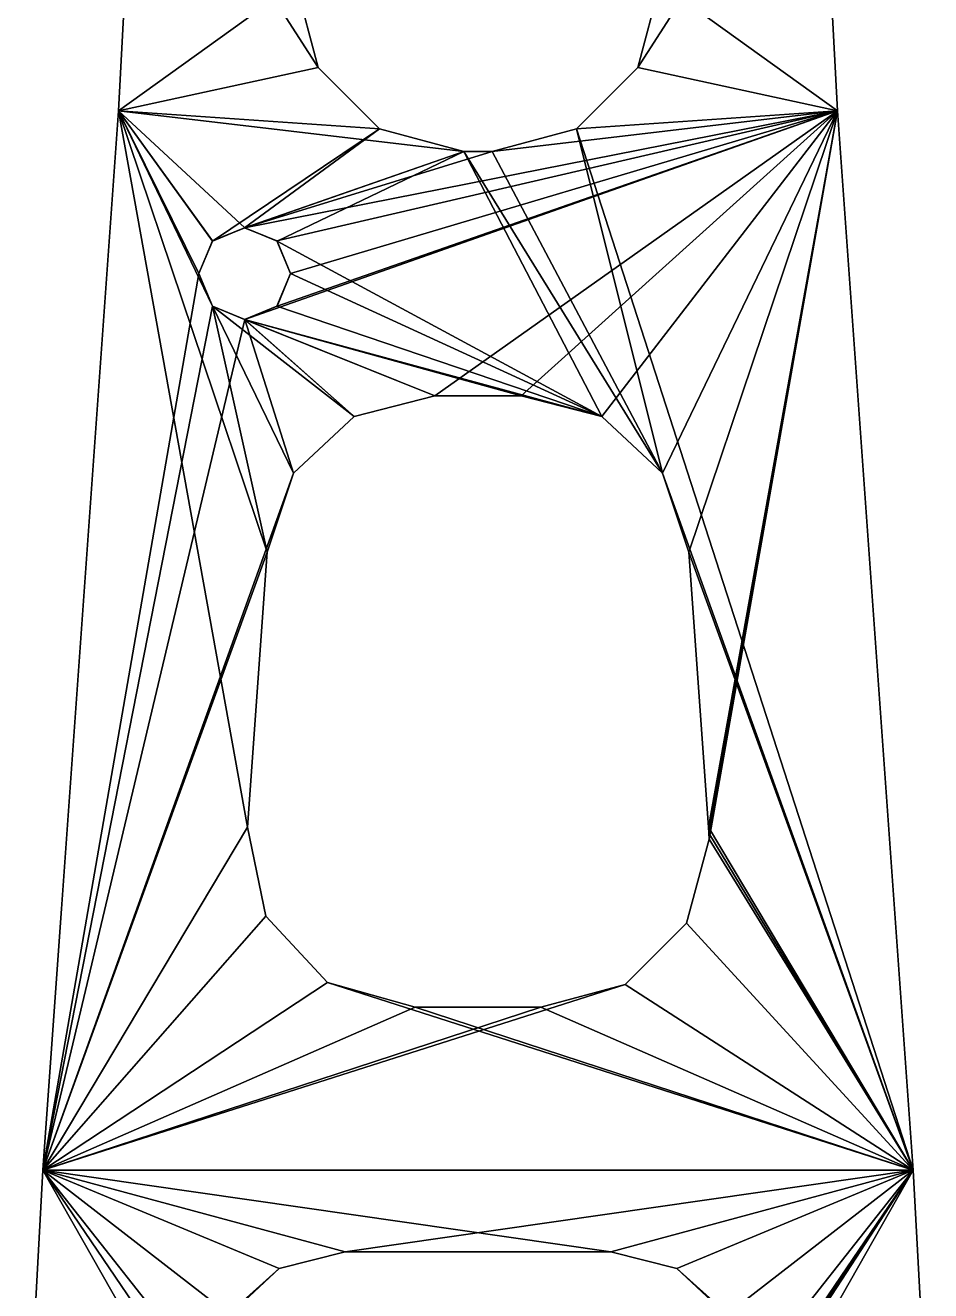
# Model space of a CAD drawing. Header units: millimetres. Extents: x -14 to 26, y -76 to 87.
# Drawn here: x -9.09 to 20.53, y -45.27 to -3.88 of the extents above; entities that cross this region are included whole.
import ezdxf

# ---------------------------------------------------------------- set-up
doc = ezdxf.new("R2010")
doc.units = ezdxf.units.MM
doc.header["$LTSCALE"] = 65.185185
for name, color, linetype in [('103', 7, 'CONTINUOUS'), ('22', 7, 'CONTINUOUS'), ('23', 7, 'CONTINUOUS'), ('24', 7, 'CONTINUOUS'), ('26', 7, 'CONTINUOUS'), ('29', 7, 'CONTINUOUS'), ('3', 7, 'CONTINUOUS'), ('32', 7, 'CONTINUOUS'), ('37', 7, 'CONTINUOUS'), ('5', 7, 'CONTINUOUS'), ('67', 7, 'CONTINUOUS'), ('68', 7, 'CONTINUOUS'), ('69', 7, 'CONTINUOUS'), ('70', 7, 'CONTINUOUS'), ('71', 7, 'CONTINUOUS'), ('72', 7, 'CONTINUOUS'), ('74', 7, 'CONTINUOUS'), ('79', 7, 'CONTINUOUS'), ('8', 7, 'CONTINUOUS'), ('81', 7, 'CONTINUOUS'), ('83', 7, 'CONTINUOUS'), ('86', 7, 'CONTINUOUS'), ('87', 7, 'CONTINUOUS'), ('93', 7, 'CONTINUOUS'), ('98', 7, 'CONTINUOUS')]:
    doc.layers.add(name, color=color, linetype=linetype)

msp = doc.modelspace()

# ---------------------------------------------------------------- linework, layer by layer
at = {"layer": '103', "linetype": 'CONTINUOUS'}
for points in [[(11.681, -2.5, 46.008), (10.942, -5.254, 46.008), (11.681, -2.5, 52.358), (11.681, -2.5, 46.008)], [(10.942, -5.254, 46.008), (10.942, -5.254, 52.358), (11.681, -2.5, 52.358), (10.942, -5.254, 46.008)], [(10.942, -5.254, 46.008), (8.935, -7.261, 46.008), (10.942, -5.254, 52.358), (10.942, -5.254, 46.008)], [(8.935, -7.261, 46.008), (8.935, -7.261, 52.358), (10.942, -5.254, 52.358), (8.935, -7.261, 46.008)], [(8.935, -7.261, 46.008), (6.181, -8, 46.008), (8.935, -7.261, 52.358), (8.935, -7.261, 46.008)], [(6.181, -8, 46.008), (6.181, -8, 52.358), (8.935, -7.261, 52.358), (6.181, -8, 46.008)]]:
    msp.add_3dface(points, dxfattribs=at)
at = {"layer": '22', "linetype": 'CONTINUOUS'}
for points in [[(19.955, -41.327, 46.008), (17.479, -6.673, 46.008), (19.955, -41.327, 52.358), (19.955, -41.327, 46.008)], [(17.479, -6.673, 46.008), (17.479, -6.673, 52.358), (19.955, -41.327, 52.358), (17.479, -6.673, 46.008)]]:
    msp.add_3dface(points, dxfattribs=at)
at = {"layer": '23', "linetype": 'CONTINUOUS'}
for points in [[(-8.521, -41.327, 46.008), (-9.092, -52.007, 46.008), (-8.521, -41.327, 52.358), (-8.521, -41.327, 46.008)], [(-9.092, -52.007, 46.008), (-9.092, -52.007, 52.358), (-8.521, -41.327, 52.358), (-9.092, -52.007, 46.008)]]:
    msp.add_3dface(points, dxfattribs=at)
at = {"layer": '24', "linetype": 'CONTINUOUS'}
for points in [[(17.479, -6.673, 46.008), (16.908, 4.007, 46.008), (17.479, -6.673, 52.358), (17.479, -6.673, 46.008)], [(17.479, -6.673, 52.358), (16.908, 4.007, 46.008), (16.908, 4.007, 52.358), (17.479, -6.673, 52.358)]]:
    msp.add_3dface(points, dxfattribs=at)
at = {"layer": '26', "linetype": 'CONTINUOUS'}
for points in [[(-5.474, 4.007, 46.008), (-6.045, -6.673, 46.008), (-5.474, 4.007, 52.358), (-5.474, 4.007, 46.008)], [(-6.045, -6.673, 46.008), (-6.045, -6.673, 52.358), (-5.474, 4.007, 52.358), (-6.045, -6.673, 46.008)]]:
    msp.add_3dface(points, dxfattribs=at)
at = {"layer": '29', "linetype": 'CONTINUOUS'}
for points in [[(20.526, -52.007, 46.008), (19.955, -41.327, 46.008), (20.526, -52.007, 52.358), (20.526, -52.007, 46.008)], [(19.955, -41.327, 46.008), (19.955, -41.327, 52.358), (20.526, -52.007, 52.358), (19.955, -41.327, 46.008)]]:
    msp.add_3dface(points, dxfattribs=at)
at = {"layer": '3', "linetype": 'CONTINUOUS'}
for points in [[(10.063, -44, 46.008), (12.222, -44.552, 46.008), (10.063, -44, 52.358), (10.063, -44, 46.008)], [(12.222, -44.552, 46.008), (12.221, -44.552, 52.358), (10.063, -44, 52.358), (12.222, -44.552, 46.008)], [(12.222, -44.552, 46.008), (13.847, -46.065, 52.358), (12.221, -44.552, 52.358), (12.222, -44.552, 46.008)], [(12.222, -44.552, 46.008), (13.847, -46.065, 46.008), (13.847, -46.065, 52.358), (12.222, -44.552, 46.008)]]:
    msp.add_3dface(points, dxfattribs=at)
at = {"layer": '32', "linetype": 'CONTINUOUS'}
for points in [[(-6.045, -6.673, 46.008), (-5.474, 4.007, 46.008), (0.492, -5.254, 46.008), (-6.045, -6.673, 46.008)], [(-5.474, 4.007, 46.008), (-0.247, -2.5, 46.008), (0.492, -5.254, 46.008), (-5.474, 4.007, 46.008)], [(16.908, 4.007, 46.008), (17.479, -6.673, 46.008), (11.681, -2.5, 46.008), (16.908, 4.007, 46.008)], [(11.681, -2.5, 46.008), (17.479, -6.673, 46.008), (10.942, -5.254, 46.008), (11.681, -2.5, 46.008)], [(2.499, -7.261, 46.008), (-6.045, -6.673, 46.008), (0.492, -5.254, 46.008), (2.499, -7.261, 46.008)], [(10.942, -5.254, 46.008), (17.479, -6.673, 46.008), (8.935, -7.261, 46.008), (10.942, -5.254, 46.008)], [(-8.521, -41.327, 46.008), (-6.045, -6.673, 46.008), (-1.826, -30.108, 46.008), (-8.521, -41.327, 46.008)], [(5.253, -8, 46.008), (-6.045, -6.673, 46.008), (2.499, -7.261, 46.008), (5.253, -8, 46.008)], [(-6.045, -6.673, 46.008), (5.253, -8, 46.008), (-1.908, -10.5, 46.008), (-6.045, -6.673, 46.008)], [(-3.414, -12, 46.008), (-6.045, -6.673, 46.008), (-2.967, -10.931, 46.008), (-3.414, -12, 46.008)], [(-6.045, -6.673, 46.008), (-3.414, -12, 46.008), (-2.973, -13.062, 46.008), (-6.045, -6.673, 46.008)], [(-2.967, -10.931, 46.008), (-6.045, -6.673, 46.008), (-1.908, -10.5, 46.008), (-2.967, -10.931, 46.008)], [(-6.045, -6.673, 46.008), (-2.973, -13.062, 46.008), (-1.184, -21.108, 46.008), (-6.045, -6.673, 46.008)], [(-6.045, -6.673, 46.008), (-1.184, -21.108, 46.008), (-1.826, -30.108, 46.008), (-6.045, -6.673, 46.008)], [(17.479, -6.673, 46.008), (19.955, -41.327, 46.008), (8.935, -7.261, 46.008), (17.479, -6.673, 46.008)], [(6.181, -8, 46.008), (8.935, -7.261, 46.008), (11.757, -18.524, 46.008), (6.181, -8, 46.008)], [(8.935, -7.261, 46.008), (19.955, -41.327, 46.008), (11.757, -18.524, 46.008), (8.935, -7.261, 46.008)], [(-1.908, -10.5, 46.008), (5.253, -8, 46.008), (-0.855, -10.938, 46.008), (-1.908, -10.5, 46.008)], [(-0.855, -10.938, 46.008), (5.253, -8, 46.008), (9.77, -16.674, 46.008), (-0.855, -10.938, 46.008)], [(5.253, -8, 46.008), (6.181, -8, 46.008), (11.757, -18.524, 46.008), (5.253, -8, 46.008)], [(9.77, -16.674, 46.008), (5.253, -8, 46.008), (11.757, -18.524, 46.008), (9.77, -16.674, 46.008)], [(-0.414, -12, 46.008), (-0.855, -10.938, 46.008), (9.77, -16.674, 46.008), (-0.414, -12, 46.008)], [(-0.862, -13.069, 46.008), (-0.414, -12, 46.008), (9.77, -16.674, 46.008), (-0.862, -13.069, 46.008)], [(-2.973, -13.062, 46.008), (-1.92, -13.5, 46.008), (1.664, -16.674, 46.008), (-2.973, -13.062, 46.008)], [(-1.184, -21.108, 46.008), (-2.973, -13.062, 46.008), (-0.323, -18.524, 46.008), (-1.184, -21.108, 46.008)], [(-0.323, -18.524, 46.008), (-2.973, -13.062, 46.008), (1.664, -16.674, 46.008), (-0.323, -18.524, 46.008)], [(-1.92, -13.5, 46.008), (-0.862, -13.069, 46.008), (9.77, -16.674, 46.008), (-1.92, -13.5, 46.008)], [(1.664, -16.674, 46.008), (-1.92, -13.5, 46.008), (4.302, -16, 46.008), (1.664, -16.674, 46.008)], [(4.302, -16, 46.008), (-1.92, -13.5, 46.008), (7.132, -16, 46.008), (4.302, -16, 46.008)], [(7.132, -16, 46.008), (-1.92, -13.5, 46.008), (9.77, -16.674, 46.008), (7.132, -16, 46.008)], [(11.757, -18.524, 46.008), (19.955, -41.327, 46.008), (12.618, -21.108, 46.008), (11.757, -18.524, 46.008)], [(12.618, -21.108, 46.008), (19.955, -41.327, 46.008), (13.26, -30.108, 46.008), (12.618, -21.108, 46.008)], [(-1.226, -33.025, 46.008), (-8.521, -41.327, 46.008), (-1.826, -30.108, 46.008), (-1.226, -33.025, 46.008)], [(13.26, -30.108, 46.008), (19.955, -41.327, 46.008), (13.271, -30.304, 46.008), (13.26, -30.108, 46.008)], [(13.274, -30.5, 46.008), (19.955, -41.327, 46.008), (12.535, -33.254, 46.008), (13.274, -30.5, 46.008)], [(13.271, -30.304, 46.008), (19.955, -41.327, 46.008), (13.274, -30.5, 46.008), (13.271, -30.304, 46.008)], [(0.793, -35.194, 46.008), (-8.521, -41.327, 46.008), (-1.226, -33.025, 46.008), (0.793, -35.194, 46.008)], [(12.535, -33.254, 46.008), (19.955, -41.327, 46.008), (10.528, -35.261, 46.008), (12.535, -33.254, 46.008)], [(19.955, -41.327, 46.008), (-8.521, -41.327, 46.008), (0.793, -35.194, 46.008), (19.955, -41.327, 46.008)], [(3.66, -36, 46.008), (19.955, -41.327, 46.008), (0.793, -35.194, 46.008), (3.66, -36, 46.008)], [(10.528, -35.261, 46.008), (19.955, -41.327, 46.008), (7.774, -36, 46.008), (10.528, -35.261, 46.008)], [(7.774, -36, 46.008), (19.955, -41.327, 46.008), (3.66, -36, 46.008), (7.774, -36, 46.008)], [(-9.092, -52.007, 46.008), (-8.521, -41.327, 46.008), (-2.698, -51.566, 46.008), (-9.092, -52.007, 46.008)], [(-8.521, -41.327, 46.008), (19.955, -41.327, 46.008), (10.063, -44, 46.008), (-8.521, -41.327, 46.008)], [(-8.521, -41.327, 46.008), (10.063, -44, 46.008), (1.371, -44, 46.008), (-8.521, -41.327, 46.008)], [(-2.698, -51.566, 46.008), (-8.521, -41.327, 46.008), (-3.189, -49.179, 46.008), (-2.698, -51.566, 46.008)], [(-3.189, -49.179, 46.008), (-8.521, -41.327, 46.008), (-3.117, -48.179, 46.008), (-3.189, -49.179, 46.008)], [(-3.117, -48.179, 46.008), (-8.521, -41.327, 46.008), (-2.413, -46.065, 46.008), (-3.117, -48.179, 46.008)], [(-2.413, -46.065, 46.008), (-8.521, -41.327, 46.008), (-0.787, -44.552, 46.008), (-2.413, -46.065, 46.008)], [(-0.787, -44.552, 46.008), (-8.521, -41.327, 46.008), (1.371, -44, 46.008), (-0.787, -44.552, 46.008)], [(10.063, -44, 46.008), (19.955, -41.327, 46.008), (12.222, -44.552, 46.008), (10.063, -44, 46.008)], [(19.955, -41.327, 46.008), (20.526, -52.007, 46.008), (12.222, -44.552, 46.008), (19.955, -41.327, 46.008)], [(12.222, -44.552, 46.008), (20.526, -52.007, 46.008), (13.847, -46.065, 46.008), (12.222, -44.552, 46.008)]]:
    msp.add_3dface(points, dxfattribs=at)
at = {"layer": '37', "linetype": 'CONTINUOUS'}
for points in [[(-6.045, -6.673, 46.008), (-8.521, -41.327, 46.008), (-6.045, -6.673, 52.358), (-6.045, -6.673, 46.008)], [(-8.521, -41.327, 46.008), (-8.521, -41.327, 52.358), (-6.045, -6.673, 52.358), (-8.521, -41.327, 46.008)]]:
    msp.add_3dface(points, dxfattribs=at)
at = {"layer": '5', "linetype": 'CONTINUOUS'}
for points in [[(-0.787, -44.552, 46.008), (1.371, -44, 46.008), (-0.787, -44.552, 52.358), (-0.787, -44.552, 46.008)], [(1.371, -44, 46.008), (1.371, -44, 52.358), (-0.787, -44.552, 52.358), (1.371, -44, 46.008)], [(-2.413, -46.065, 46.008), (-0.787, -44.552, 46.008), (-0.787, -44.552, 52.358), (-2.413, -46.065, 46.008)], [(-2.413, -46.065, 46.008), (-0.787, -44.552, 52.358), (-2.413, -46.065, 52.358), (-2.413, -46.065, 46.008)]]:
    msp.add_3dface(points, dxfattribs=at)
at = {"layer": '67', "linetype": 'CONTINUOUS'}
for points in [[(13.274, -30.5, 46.008), (12.535, -33.254, 46.008), (13.274, -30.5, 52.358), (13.274, -30.5, 46.008)], [(12.535, -33.254, 46.008), (12.535, -33.254, 52.358), (13.274, -30.5, 52.358), (12.535, -33.254, 46.008)], [(12.535, -33.254, 46.008), (10.528, -35.261, 46.008), (12.535, -33.254, 52.358), (12.535, -33.254, 46.008)], [(10.528, -35.261, 46.008), (10.528, -35.261, 52.358), (12.535, -33.254, 52.358), (10.528, -35.261, 46.008)], [(10.528, -35.261, 46.008), (7.774, -36, 46.008), (10.528, -35.261, 52.358), (10.528, -35.261, 46.008)], [(7.774, -36, 46.008), (7.774, -36, 52.358), (10.528, -35.261, 52.358), (7.774, -36, 46.008)]]:
    msp.add_3dface(points, dxfattribs=at)
at = {"layer": '68', "linetype": 'CONTINUOUS'}
for points in [[(12.618, -21.108, 46.008), (13.26, -30.108, 46.008), (12.618, -21.108, 52.358), (12.618, -21.108, 46.008)], [(13.26, -30.108, 46.008), (13.26, -30.108, 52.358), (12.618, -21.108, 52.358), (13.26, -30.108, 46.008)]]:
    msp.add_3dface(points, dxfattribs=at)
at = {"layer": '69', "linetype": 'CONTINUOUS'}
for points in [[(-1.226, -33.025, 46.008), (-1.826, -30.108, 46.008), (-1.226, -33.025, 52.358), (-1.226, -33.025, 46.008)], [(-1.826, -30.108, 46.008), (-1.826, -30.108, 52.358), (-1.226, -33.025, 52.358), (-1.826, -30.108, 46.008)], [(0.793, -35.194, 46.008), (-1.226, -33.025, 46.008), (0.793, -35.194, 52.358), (0.793, -35.194, 46.008)], [(-1.226, -33.025, 46.008), (-1.226, -33.025, 52.358), (0.793, -35.194, 52.358), (-1.226, -33.025, 46.008)], [(3.66, -36, 46.008), (0.793, -35.194, 46.008), (3.66, -36, 52.358), (3.66, -36, 46.008)], [(0.793, -35.194, 46.008), (0.793, -35.194, 52.358), (3.66, -36, 52.358), (0.793, -35.194, 46.008)]]:
    msp.add_3dface(points, dxfattribs=at)
at = {"layer": '70', "linetype": 'CONTINUOUS'}
for points in [[(1.664, -16.674, 46.008), (4.302, -16, 46.008), (1.664, -16.674, 52.358), (1.664, -16.674, 46.008)], [(4.302, -16, 46.008), (4.302, -16, 52.358), (1.664, -16.674, 52.358), (4.302, -16, 46.008)], [(-0.323, -18.524, 46.008), (1.664, -16.674, 46.008), (1.664, -16.674, 52.358), (-0.323, -18.524, 46.008)], [(-0.323, -18.524, 46.008), (1.664, -16.674, 52.358), (-0.323, -18.524, 52.358), (-0.323, -18.524, 46.008)], [(-1.184, -21.108, 46.008), (-0.323, -18.524, 46.008), (-1.184, -21.108, 52.358), (-1.184, -21.108, 46.008)], [(-0.323, -18.524, 46.008), (-0.323, -18.524, 52.358), (-1.184, -21.108, 52.358), (-0.323, -18.524, 46.008)]]:
    msp.add_3dface(points, dxfattribs=at)
at = {"layer": '71', "linetype": 'CONTINUOUS'}
for points in [[(4.302, -16, 46.008), (7.132, -16, 46.008), (7.132, -16, 52.358), (4.302, -16, 46.008)], [(4.302, -16, 46.008), (7.132, -16, 52.358), (4.302, -16, 52.358), (4.302, -16, 46.008)]]:
    msp.add_3dface(points, dxfattribs=at)
at = {"layer": '72', "linetype": 'CONTINUOUS'}
for points in [[(7.774, -36, 46.008), (3.66, -36, 46.008), (3.66, -36, 52.358), (7.774, -36, 46.008)], [(7.774, -36, 52.358), (7.774, -36, 46.008), (3.66, -36, 52.358), (7.774, -36, 52.358)]]:
    msp.add_3dface(points, dxfattribs=at)
at = {"layer": '74', "linetype": 'CONTINUOUS'}
for points in [[(7.132, -16, 46.008), (9.77, -16.674, 46.008), (7.132, -16, 52.358), (7.132, -16, 46.008)], [(9.77, -16.674, 46.008), (9.77, -16.674, 52.358), (7.132, -16, 52.358), (9.77, -16.674, 46.008)], [(9.77, -16.674, 46.008), (11.757, -18.524, 46.008), (11.757, -18.524, 52.358), (9.77, -16.674, 46.008)], [(9.77, -16.674, 46.008), (11.757, -18.524, 52.358), (9.77, -16.674, 52.358), (9.77, -16.674, 46.008)], [(11.757, -18.524, 46.008), (12.618, -21.108, 46.008), (11.757, -18.524, 52.358), (11.757, -18.524, 46.008)], [(12.618, -21.108, 46.008), (12.618, -21.108, 52.358), (11.757, -18.524, 52.358), (12.618, -21.108, 46.008)]]:
    msp.add_3dface(points, dxfattribs=at)
at = {"layer": '79', "linetype": 'CONTINUOUS'}
for points in [[(0.492, -5.254, 46.008), (-0.247, -2.5, 46.008), (0.492, -5.254, 52.358), (0.492, -5.254, 46.008)], [(-0.247, -2.5, 46.008), (-0.247, -2.5, 52.358), (0.492, -5.254, 52.358), (-0.247, -2.5, 46.008)], [(2.499, -7.261, 46.008), (0.492, -5.254, 46.008), (2.499, -7.261, 52.358), (2.499, -7.261, 46.008)], [(0.492, -5.254, 46.008), (0.492, -5.254, 52.358), (2.499, -7.261, 52.358), (0.492, -5.254, 46.008)], [(5.253, -8, 46.008), (2.499, -7.261, 46.008), (5.253, -8, 52.358), (5.253, -8, 46.008)], [(2.499, -7.261, 46.008), (2.499, -7.261, 52.358), (5.253, -8, 52.358), (2.499, -7.261, 46.008)]]:
    msp.add_3dface(points, dxfattribs=at)
at = {"layer": '8', "linetype": 'CONTINUOUS'}
for points in [[(-1.826, -30.108, 46.008), (-1.184, -21.108, 46.008), (-1.826, -30.108, 52.358), (-1.826, -30.108, 46.008)], [(-1.184, -21.108, 46.008), (-1.184, -21.108, 52.358), (-1.826, -30.108, 52.358), (-1.184, -21.108, 46.008)]]:
    msp.add_3dface(points, dxfattribs=at)
at = {"layer": '81', "linetype": 'CONTINUOUS'}
for points in [[(6.181, -8, 46.008), (5.253, -8, 46.008), (5.253, -8, 52.358), (6.181, -8, 46.008)], [(6.181, -8, 52.358), (6.181, -8, 46.008), (5.253, -8, 52.358), (6.181, -8, 52.358)]]:
    msp.add_3dface(points, dxfattribs=at)
at = {"layer": '83', "linetype": 'CONTINUOUS'}
for points in [[(-2.967, -10.931, 46.008), (-1.92, -10.5, 52.358), (-2.973, -10.938, 52.358), (-2.967, -10.931, 46.008)], [(-2.967, -10.931, 46.008), (-1.908, -10.5, 46.008), (-1.92, -10.5, 52.358), (-2.967, -10.931, 46.008)], [(-1.908, -10.5, 46.008), (-0.862, -10.931, 52.358), (-1.92, -10.5, 52.358), (-1.908, -10.5, 46.008)], [(-1.908, -10.5, 46.008), (-0.855, -10.938, 46.008), (-0.862, -10.931, 52.358), (-1.908, -10.5, 46.008)], [(-3.414, -12, 46.008), (-2.967, -10.931, 46.008), (-3.414, -12, 52.358), (-3.414, -12, 46.008)], [(-2.967, -10.931, 46.008), (-2.973, -10.938, 52.358), (-3.414, -12, 52.358), (-2.967, -10.931, 46.008)], [(-0.855, -10.938, 46.008), (-0.414, -12, 46.008), (-0.862, -10.931, 52.358), (-0.855, -10.938, 46.008)], [(-0.414, -12, 46.008), (-0.414, -12, 52.358), (-0.862, -10.931, 52.358), (-0.414, -12, 46.008)]]:
    msp.add_3dface(points, dxfattribs=at)
at = {"layer": '86', "linetype": 'CONTINUOUS'}
for points in [[(1.371, -44, 46.008), (10.063, -44, 46.008), (1.371, -44, 52.358), (1.371, -44, 46.008)], [(10.063, -44, 46.008), (10.063, -44, 52.358), (1.371, -44, 52.358), (10.063, -44, 46.008)]]:
    msp.add_3dface(points, dxfattribs=at)
at = {"layer": '87', "linetype": 'CONTINUOUS'}
for points in [[(13.26, -30.108, 46.008), (13.271, -30.304, 46.008), (13.26, -30.108, 52.358), (13.26, -30.108, 46.008)], [(13.271, -30.304, 46.008), (13.271, -30.304, 52.358), (13.26, -30.108, 52.358), (13.271, -30.304, 46.008)], [(13.271, -30.304, 46.008), (13.274, -30.5, 46.008), (13.271, -30.304, 52.358), (13.271, -30.304, 46.008)], [(13.274, -30.5, 46.008), (13.274, -30.5, 52.358), (13.271, -30.304, 52.358), (13.274, -30.5, 46.008)]]:
    msp.add_3dface(points, dxfattribs=at)
at = {"layer": '93', "linetype": 'CONTINUOUS'}
for points in [[(-2.973, -13.062, 46.008), (-3.414, -12, 46.008), (-2.967, -13.069, 52.358), (-2.973, -13.062, 46.008)], [(-3.414, -12, 46.008), (-3.414, -12, 52.358), (-2.967, -13.069, 52.358), (-3.414, -12, 46.008)], [(-0.414, -12, 46.008), (-0.862, -13.069, 46.008), (-0.414, -12, 52.358), (-0.414, -12, 46.008)], [(-0.414, -12, 52.358), (-0.862, -13.069, 46.008), (-0.855, -13.062, 52.358), (-0.414, -12, 52.358)], [(-1.92, -13.5, 46.008), (-2.973, -13.062, 46.008), (-2.967, -13.069, 52.358), (-1.92, -13.5, 46.008)], [(-1.92, -13.5, 46.008), (-2.967, -13.069, 52.358), (-1.908, -13.5, 52.358), (-1.92, -13.5, 46.008)], [(-0.862, -13.069, 46.008), (-1.92, -13.5, 46.008), (-1.908, -13.5, 52.358), (-0.862, -13.069, 46.008)], [(-0.862, -13.069, 46.008), (-1.908, -13.5, 52.358), (-0.855, -13.062, 52.358), (-0.862, -13.069, 46.008)]]:
    msp.add_3dface(points, dxfattribs=at)
at = {"layer": '98', "linetype": 'CONTINUOUS'}
for points in [[(-5.474, 4.007, 52.358), (-6.045, -6.673, 52.358), (-0.247, -2.5, 52.358), (-5.474, 4.007, 52.358)], [(17.479, -6.673, 52.358), (16.908, 4.007, 52.358), (10.942, -5.254, 52.358), (17.479, -6.673, 52.358)], [(10.942, -5.254, 52.358), (16.908, 4.007, 52.358), (11.681, -2.5, 52.358), (10.942, -5.254, 52.358)], [(-0.247, -2.5, 52.358), (-6.045, -6.673, 52.358), (0.492, -5.254, 52.358), (-0.247, -2.5, 52.358)], [(0.492, -5.254, 52.358), (-6.045, -6.673, 52.358), (2.499, -7.261, 52.358), (0.492, -5.254, 52.358)], [(8.935, -7.261, 52.358), (17.479, -6.673, 52.358), (10.942, -5.254, 52.358), (8.935, -7.261, 52.358)], [(-6.045, -6.673, 52.358), (-8.521, -41.327, 52.358), (-3.414, -12, 52.358), (-6.045, -6.673, 52.358)], [(2.499, -7.261, 52.358), (-6.045, -6.673, 52.358), (-2.973, -10.938, 52.358), (2.499, -7.261, 52.358)], [(-2.973, -10.938, 52.358), (-6.045, -6.673, 52.358), (-3.414, -12, 52.358), (-2.973, -10.938, 52.358)], [(17.479, -6.673, 52.358), (6.181, -8, 52.358), (-1.92, -10.5, 52.358), (17.479, -6.673, 52.358)], [(-0.862, -10.931, 52.358), (17.479, -6.673, 52.358), (-1.92, -10.5, 52.358), (-0.862, -10.931, 52.358)], [(-1.908, -13.5, 52.358), (17.479, -6.673, 52.358), (-0.855, -13.062, 52.358), (-1.908, -13.5, 52.358)], [(17.479, -6.673, 52.358), (-1.908, -13.5, 52.358), (4.302, -16, 52.358), (17.479, -6.673, 52.358)], [(-0.414, -12, 52.358), (17.479, -6.673, 52.358), (-0.862, -10.931, 52.358), (-0.414, -12, 52.358)], [(17.479, -6.673, 52.358), (-0.414, -12, 52.358), (-0.855, -13.062, 52.358), (17.479, -6.673, 52.358)], [(7.132, -16, 52.358), (17.479, -6.673, 52.358), (4.302, -16, 52.358), (7.132, -16, 52.358)], [(6.181, -8, 52.358), (17.479, -6.673, 52.358), (8.935, -7.261, 52.358), (6.181, -8, 52.358)], [(9.77, -16.674, 52.358), (17.479, -6.673, 52.358), (7.132, -16, 52.358), (9.77, -16.674, 52.358)], [(11.757, -18.524, 52.358), (17.479, -6.673, 52.358), (9.77, -16.674, 52.358), (11.757, -18.524, 52.358)], [(12.618, -21.108, 52.358), (17.479, -6.673, 52.358), (11.757, -18.524, 52.358), (12.618, -21.108, 52.358)], [(13.26, -30.108, 52.358), (17.479, -6.673, 52.358), (12.618, -21.108, 52.358), (13.26, -30.108, 52.358)], [(13.271, -30.304, 52.358), (17.479, -6.673, 52.358), (13.26, -30.108, 52.358), (13.271, -30.304, 52.358)], [(13.274, -30.5, 52.358), (17.479, -6.673, 52.358), (13.271, -30.304, 52.358), (13.274, -30.5, 52.358)], [(19.955, -41.327, 52.358), (17.479, -6.673, 52.358), (13.274, -30.5, 52.358), (19.955, -41.327, 52.358)], [(-1.92, -10.5, 52.358), (2.499, -7.261, 52.358), (-2.973, -10.938, 52.358), (-1.92, -10.5, 52.358)], [(5.253, -8, 52.358), (2.499, -7.261, 52.358), (-1.92, -10.5, 52.358), (5.253, -8, 52.358)], [(6.181, -8, 52.358), (5.253, -8, 52.358), (-1.92, -10.5, 52.358), (6.181, -8, 52.358)], [(-3.414, -12, 52.358), (-8.521, -41.327, 52.358), (-2.967, -13.069, 52.358), (-3.414, -12, 52.358)], [(-2.967, -13.069, 52.358), (-8.521, -41.327, 52.358), (-1.908, -13.5, 52.358), (-2.967, -13.069, 52.358)], [(-1.908, -13.5, 52.358), (-8.521, -41.327, 52.358), (-0.323, -18.524, 52.358), (-1.908, -13.5, 52.358)], [(4.302, -16, 52.358), (-1.908, -13.5, 52.358), (1.664, -16.674, 52.358), (4.302, -16, 52.358)], [(1.664, -16.674, 52.358), (-1.908, -13.5, 52.358), (-0.323, -18.524, 52.358), (1.664, -16.674, 52.358)], [(-0.323, -18.524, 52.358), (-8.521, -41.327, 52.358), (-1.184, -21.108, 52.358), (-0.323, -18.524, 52.358)], [(-1.184, -21.108, 52.358), (-8.521, -41.327, 52.358), (-1.826, -30.108, 52.358), (-1.184, -21.108, 52.358)], [(-1.826, -30.108, 52.358), (-8.521, -41.327, 52.358), (-1.226, -33.025, 52.358), (-1.826, -30.108, 52.358)], [(12.535, -33.254, 52.358), (19.955, -41.327, 52.358), (13.274, -30.5, 52.358), (12.535, -33.254, 52.358)], [(-1.226, -33.025, 52.358), (-8.521, -41.327, 52.358), (0.793, -35.194, 52.358), (-1.226, -33.025, 52.358)], [(10.528, -35.261, 52.358), (19.955, -41.327, 52.358), (12.535, -33.254, 52.358), (10.528, -35.261, 52.358)], [(0.793, -35.194, 52.358), (-8.521, -41.327, 52.358), (3.66, -36, 52.358), (0.793, -35.194, 52.358)], [(-8.521, -41.327, 52.358), (19.955, -41.327, 52.358), (10.528, -35.261, 52.358), (-8.521, -41.327, 52.358)], [(7.774, -36, 52.358), (-8.521, -41.327, 52.358), (10.528, -35.261, 52.358), (7.774, -36, 52.358)], [(-8.521, -41.327, 52.358), (7.774, -36, 52.358), (3.66, -36, 52.358), (-8.521, -41.327, 52.358)], [(-8.521, -41.327, 52.358), (-9.092, -52.007, 52.358), (-0.787, -44.552, 52.358), (-8.521, -41.327, 52.358)], [(19.955, -41.327, 52.358), (-8.521, -41.327, 52.358), (1.371, -44, 52.358), (19.955, -41.327, 52.358)], [(1.371, -44, 52.358), (-8.521, -41.327, 52.358), (-0.787, -44.552, 52.358), (1.371, -44, 52.358)], [(10.063, -44, 52.358), (19.955, -41.327, 52.358), (1.371, -44, 52.358), (10.063, -44, 52.358)], [(12.221, -44.552, 52.358), (19.955, -41.327, 52.358), (10.063, -44, 52.358), (12.221, -44.552, 52.358)], [(13.847, -46.065, 52.358), (19.955, -41.327, 52.358), (12.221, -44.552, 52.358), (13.847, -46.065, 52.358)], [(14.551, -48.179, 52.358), (19.955, -41.327, 52.358), (13.847, -46.065, 52.358), (14.551, -48.179, 52.358)], [(20.526, -52.007, 52.358), (19.955, -41.327, 52.358), (14.03, -51.752, 52.358), (20.526, -52.007, 52.358)], [(14.03, -51.752, 52.358), (19.955, -41.327, 52.358), (14.634, -49.5, 52.358), (14.03, -51.752, 52.358)], [(14.623, -49.179, 52.358), (19.955, -41.327, 52.358), (14.551, -48.179, 52.358), (14.623, -49.179, 52.358)], [(14.631, -49.34, 52.358), (19.955, -41.327, 52.358), (14.623, -49.179, 52.358), (14.631, -49.34, 52.358)], [(14.634, -49.5, 52.358), (19.955, -41.327, 52.358), (14.631, -49.34, 52.358), (14.634, -49.5, 52.358)], [(-0.787, -44.552, 52.358), (-9.092, -52.007, 52.358), (-2.413, -46.065, 52.358), (-0.787, -44.552, 52.358)]]:
    msp.add_3dface(points, dxfattribs=at)

doc.saveas('drawing.dxf')
